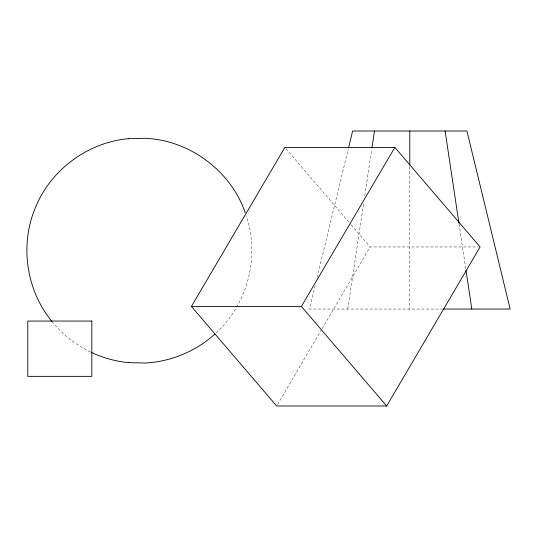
<?xml version="1.0" encoding="UTF-8"?>
<svg xmlns="http://www.w3.org/2000/svg" width="537" height="537" viewBox="0 0 537 537"><rect width="100%" height="100%" fill="white"/><g stroke="black" fill="none" stroke-linecap="round" stroke-linejoin="round"><path stroke-width="0.4" stroke-dasharray="2.69 2.01" d="M347.761 309.057L363.67 203.033M364.764 195.75L371.805 148.803M315.125 285.59L309.426 309.057L442.481 309.057M317.092 277.495L348.325 148.803M277.508 404.556L321.69 329.369M322.113 328.651L370.114 246.96L478.447 246.96M216.042 332.933C247.725 304.096 260.056 256.324 246.268 215.76M90.545 352.01C75.845 344.955 62.748 334.618 52.384 322.032M285.952 148.668L350.567 224.13M351.111 224.761L370.114 246.96M459.068 224.077L465.868 269.399M409.791 166.611L409.791 309.057"/><path stroke-width="0.81" d="M372.047 147.185L374.477 131.001M348.721 147.185L352.648 131.001L466.928 131.001L510.15 309.057L443.32 309.057M191.407 306.446L284.865 147.406L394.863 147.406L480.112 246.96L386.653 405.999L276.656 405.999L191.407 306.446L301.405 306.446L386.653 405.999M301.405 306.446L394.863 147.406M214.901 334.021C195.81 351.379 170.632 361.81 144.862 363.032L128.336 362.623M128.323 138.707C87.786 142.332 50.646 169.873 35.415 207.611C19.621 244.818 26.165 290.228 51.901 321.415M128.336 138.707L144.862 138.298C189.326 139.962 230.776 170.706 245.275 212.766M128.323 362.623C115.502 361.334 102.909 357.85 91.25 352.366M445.106 131.001L458.947 223.264M465.988 270.212L471.815 309.057M409.791 131.001L409.791 164.993M91.834 321.052L27.783 321.052L27.783 376.356L91.834 376.356L91.834 321.052"/></g></svg>
